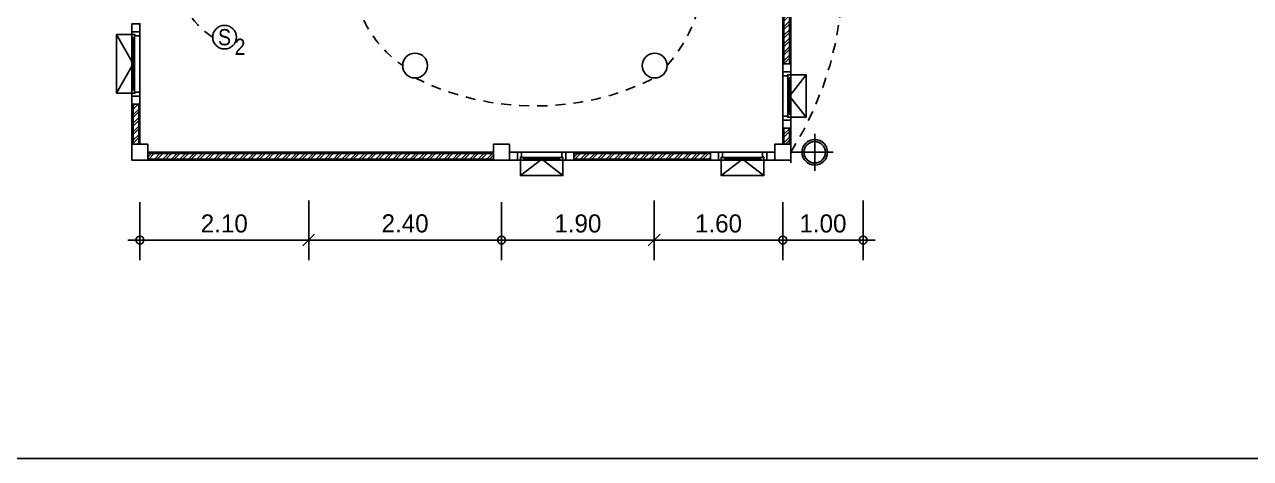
# Model space of a CAD drawing. Header units: inches. Extents: x -1366 to 1207, y -585 to 2554.
# Drawn here: x 666.79 to 682.05, y 2016.21 to 2021.61 of the extents above; entities that cross this region are included whole.
import ezdxf
from ezdxf.enums import TextEntityAlignment as Align

# ---------------------------------------------------------------- set-up
doc = ezdxf.new("R2010")
doc.units = ezdxf.units.IN
doc.header["$MEASUREMENT"] = 0
doc.header["$PDSIZE"] = 0.05
doc.linetypes.add('01-TOI$0$HIDDEN2', pattern=[0.1875, 0.125, -0.0625])
doc.layers.get('0').update_dxf_attribs({"linetype": 'CONTINUOUS'})
doc.layers.get('DEFPOINTS').update_dxf_attribs({"linetype": 'CONTINUOUS'})
doc.layers.add('A-WALL', color=2, linetype='CONTINUOUS', lineweight=13)
for name, color, linetype in [('COLM', 3, 'CONTINUOUS'), ('DIM', 7, 'CONTINUOUS'), ('HEAD', 7, 'CONTINUOUS'), ('LAMP', 2, 'CONTINUOUS'), ('TEXT', 4, 'CONTINUOUS'), ('WALL', 7, 'CONTINUOUS'), ('WALL_HATC', 251, 'CONTINUOUS'), ('wind', 7, 'CONTINUOUS')]:
    doc.layers.add(name, color=color, linetype=linetype)
doc.styles.add('cordia', font='CordiaUPC.ttf')
doc.styles.add('style10', font='THSarabun.ttf')
doc.dimstyles.new('C-C100', dxfattribs={"dimtxt": 0.225, "dimasz": 0.15, "dimexe": 0.25, "dimexo": 0, "dimgap": 0.09, "dimtad": 1, "dimtih": 1, "dimtoh": 1, "dimzin": 0, "dimdsep": 46, "dimtxsty": 'style10', "dimblk1": 'B-2', "dimblk2": 'B-2', "dimsah": 1, "dimcen": 0.09, "dimdle": 0.18, "dimclrd": 1, "dimclre": 7, "dimclrt": 4, "dimadec": 0, "dimazin": 0, "dimtfac": 1, "dimtix": 1, "dimtmove": 2, "dimatfit": 3, "dimldrblk": 'B-2', "dimfxl": 1, "dimtolj": 1, "dimtzin": 0, "dimarcsym": 0})
doc.dimstyles.new('C-L100', dxfattribs={"dimtxt": 0.225, "dimasz": 0.15, "dimexe": 0.25, "dimexo": 0, "dimgap": 0.09, "dimtad": 1, "dimtih": 1, "dimtoh": 1, "dimzin": 0, "dimdsep": 46, "dimtxsty": 'style10', "dimblk1": 'B-2', "dimblk2": 'B-3', "dimsah": 1, "dimcen": 0.09, "dimdle": 0.18, "dimclrd": 1, "dimclre": 7, "dimclrt": 4, "dimadec": 0, "dimazin": 0, "dimtfac": 1, "dimtix": 1, "dimtmove": 2, "dimatfit": 3, "dimldrblk": 'B-2', "dimfxl": 1, "dimtolj": 1, "dimtzin": 0, "dimarcsym": 0})
pattern_1 = [(224.99694, (653.54464, 2036.42913), (0.05303018, -0.05303584), []), (224.99694, (653.50929, 2036.42913), (0.05303018, -0.05303584), [])]

# ---------------------------------------------------------------- blocks, each defined once
blk = doc.blocks.new('B-2')
at = {"layer": 'DIM'}
blk.add_line((-1, 0), (1, 0), dxfattribs=at)
at = {"layer": 'DIM', "color": 2}
blk.add_line((0, 1), (0, -1), dxfattribs=at)
blk.add_circle((0, 0), 0.325, dxfattribs=at)
blk = doc.blocks.new('B-3')
at = {"layer": 'DIM'}
blk.add_line((-1, 0), (1, 0), dxfattribs=at)
at = {"layer": 'DIM', "color": 7}
blk.add_line((-0.49, -0.49), (0.49, 0.49), dxfattribs=at)
blk = doc.blocks.new('*D606')
at = {"layer": 'DEFPOINTS', "color": 0, "transparency": 16777216}
for p in [(670.329, 2019.419), (672.729, 2019.398), (670.329, 2018.926)]:
    blk.add_point(p, dxfattribs=at)
at = {"layer": 'DIM', "color": 7, "lineweight": -2, "transparency": 16777216}
for p, q in [((670.329, 2019.419), (670.329, 2018.676)), ((672.729, 2019.398), (672.729, 2018.676))]:
    blk.add_line(p, q, dxfattribs=at)
at = {"layer": 'DIM', "color": 1, "lineweight": -2, "transparency": 16777216}
blk.add_line((672.579, 2018.926), (670.479, 2018.926), dxfattribs=at)
at = {"layer": 'DIM', "color": 1, "lineweight": -2, "transparency": 16777216, "xscale": 0.15, "yscale": 0.15, "zscale": 0.15, "rotation": 180}
blk.add_blockref('B-3', (670.329, 2018.926), dxfattribs=at)
at = {"layer": 'DIM', "color": 1, "lineweight": -2, "transparency": 16777216, "xscale": 0.15, "yscale": 0.15, "zscale": 0.15}
blk.add_blockref('B-2', (672.729, 2018.926), dxfattribs=at)
at = {"layer": 'DIM', "color": 4, "transparency": 16777216, "insert": (671.529, 2019.132), "char_height": 0.225, "attachment_point": 5, "style": 'style10'}
blk.add_mtext('\\A1;2.40', dxfattribs=at)
blk = doc.blocks.new('*D607')
at = {"layer": 'DEFPOINTS', "color": 0, "transparency": 16777216}
for p in [(670.329, 2019.419), (668.229, 2019.398), (670.329, 2018.926)]:
    blk.add_point(p, dxfattribs=at)
at = {"layer": 'DIM', "color": 7, "lineweight": -2, "transparency": 16777216}
for p, q in [((670.329, 2019.419), (670.329, 2018.676)), ((668.229, 2019.398), (668.229, 2018.676))]:
    blk.add_line(p, q, dxfattribs=at)
at = {"layer": 'DIM', "color": 1, "lineweight": -2, "transparency": 16777216}
blk.add_line((668.379, 2018.926), (670.179, 2018.926), dxfattribs=at)
at = {"layer": 'DIM', "color": 1, "lineweight": -2, "transparency": 16777216, "xscale": 0.15, "yscale": 0.15, "zscale": 0.15, "rotation": 180}
blk.add_blockref('B-2', (668.229, 2018.926), dxfattribs=at)
at = {"layer": 'DIM', "color": 1, "lineweight": -2, "transparency": 16777216, "xscale": 0.15, "yscale": 0.15, "zscale": 0.15}
blk.add_blockref('B-3', (670.329, 2018.926), dxfattribs=at)
at = {"layer": 'DIM', "color": 4, "transparency": 16777216, "insert": (669.279, 2019.131), "char_height": 0.225, "attachment_point": 5, "style": 'style10'}
blk.add_mtext('\\A1;2.10', dxfattribs=at)
blk = doc.blocks.new('*D608')
at = {"layer": 'DEFPOINTS', "color": 0, "transparency": 16777216}
for p in [(674.629, 2019.419), (672.729, 2019.398), (674.629, 2018.926)]:
    blk.add_point(p, dxfattribs=at)
at = {"layer": 'DIM', "color": 7, "lineweight": -2, "transparency": 16777216}
for p, q in [((674.629, 2019.419), (674.629, 2018.676)), ((672.729, 2019.398), (672.729, 2018.676))]:
    blk.add_line(p, q, dxfattribs=at)
at = {"layer": 'DIM', "color": 1, "lineweight": -2, "transparency": 16777216}
blk.add_line((672.879, 2018.926), (674.479, 2018.926), dxfattribs=at)
at = {"layer": 'DIM', "color": 1, "lineweight": -2, "transparency": 16777216, "xscale": 0.15, "yscale": 0.15, "zscale": 0.15, "rotation": 180}
blk.add_blockref('B-2', (672.729, 2018.926), dxfattribs=at)
at = {"layer": 'DIM', "color": 1, "lineweight": -2, "transparency": 16777216, "xscale": 0.15, "yscale": 0.15, "zscale": 0.15}
blk.add_blockref('B-3', (674.629, 2018.926), dxfattribs=at)
at = {"layer": 'DIM', "color": 4, "transparency": 16777216, "insert": (673.679, 2019.131), "char_height": 0.225, "attachment_point": 5, "style": 'style10'}
blk.add_mtext('\\A1;1.90', dxfattribs=at)
blk = doc.blocks.new('*D609')
at = {"layer": 'DEFPOINTS', "color": 0, "transparency": 16777216}
for p in [(674.629, 2019.419), (676.229, 2019.398), (674.629, 2018.926)]:
    blk.add_point(p, dxfattribs=at)
at = {"layer": 'DIM', "color": 7, "lineweight": -2, "transparency": 16777216}
for p, q in [((674.629, 2019.419), (674.629, 2018.676)), ((676.229, 2019.398), (676.229, 2018.676))]:
    blk.add_line(p, q, dxfattribs=at)
at = {"layer": 'DIM', "color": 1, "lineweight": -2, "transparency": 16777216}
blk.add_line((676.079, 2018.926), (674.779, 2018.926), dxfattribs=at)
at = {"layer": 'DIM', "color": 1, "lineweight": -2, "transparency": 16777216, "xscale": 0.15, "yscale": 0.15, "zscale": 0.15, "rotation": 180}
blk.add_blockref('B-3', (674.629, 2018.926), dxfattribs=at)
at = {"layer": 'DIM', "color": 1, "lineweight": -2, "transparency": 16777216, "xscale": 0.15, "yscale": 0.15, "zscale": 0.15}
blk.add_blockref('B-2', (676.229, 2018.926), dxfattribs=at)
at = {"layer": 'DIM', "color": 4, "transparency": 16777216, "insert": (675.429, 2019.131), "char_height": 0.225, "attachment_point": 5, "style": 'style10'}
blk.add_mtext('\\A1;1.60', dxfattribs=at)
blk = doc.blocks.new('*D616')
at = {"layer": 'DEFPOINTS', "color": 0, "transparency": 16777216}
for p in [(677.229, 2019.419), (676.229, 2019.398), (677.229, 2018.926)]:
    blk.add_point(p, dxfattribs=at)
at = {"layer": 'DIM', "color": 7, "lineweight": -2, "transparency": 16777216}
for p, q in [((677.229, 2019.419), (677.229, 2018.676)), ((676.229, 2019.398), (676.229, 2018.676))]:
    blk.add_line(p, q, dxfattribs=at)
at = {"layer": 'DIM', "color": 1, "lineweight": -2, "transparency": 16777216}
blk.add_line((676.379, 2018.926), (677.079, 2018.926), dxfattribs=at)
at = {"layer": 'DIM', "color": 1, "lineweight": -2, "transparency": 16777216, "xscale": 0.15, "yscale": 0.15, "zscale": 0.15, "rotation": 180}
blk.add_blockref('B-2', (676.229, 2018.926), dxfattribs=at)
at = {"layer": 'DIM', "color": 1, "lineweight": -2, "transparency": 16777216, "xscale": 0.15, "yscale": 0.15, "zscale": 0.15}
blk.add_blockref('B-2', (677.229, 2018.926), dxfattribs=at)
at = {"layer": 'DIM', "color": 4, "transparency": 16777216, "insert": (676.729, 2019.131), "char_height": 0.225, "attachment_point": 5, "style": 'style10'}
blk.add_mtext('\\A1;1.00', dxfattribs=at)
blk = doc.blocks.new('e1')
at = {"layer": 'LAMP'}
h = blk.add_hatch(color=3, dxfattribs=at)
h.paths.add_polyline_path([(98.262, 91.067, 1), (98.562, 91.067, 1)])
h.paths.add_polyline_path([(98.537, 91.067, -1), (98.287, 91.067, -1)], flags=16)
for radius in [0.15, 0.125]:
    blk.add_circle((98.412, 91.067), radius, dxfattribs=at)

msp = doc.modelspace()

# ---------------------------------------------------------------- hatches: boundary and pattern name
at = {"layer": 'WALL_HATC'}
h = msp.add_hatch(dxfattribs=at)
h.set_pattern_fill('ANSI32', color=256, scale=0.2, angle=179.99694, style=0)
h.set_pattern_definition([(224.99694, (665.08358, 2041.779194), (0.05303018, -0.05303584), []), (224.99694, (665.048225, 2041.7792), (0.05303018, -0.05303584), [])])
h.paths.add_polyline_path([(676.3135, 2021.1183), (676.3135, 2023.4182), (676.2435, 2023.4182), (676.2435, 2021.1183)])
h = msp.add_hatch(dxfattribs=at)
h.set_pattern_fill('ANSI32', color=256, scale=0.2, angle=359.99694, style=0)
h.set_pattern_definition([(224.99694, (628.86972, 2030.60467), (0.05303018, -0.05303584), []), (224.99694, (628.834364, 2030.60467), (0.05303018, -0.05303584), [])])
h.paths.add_polyline_path([(668.1435, 2020.6182), (668.1435, 2020.1182), (668.2135, 2020.1182), (668.2135, 2020.6182)])
h = msp.add_hatch(dxfattribs=at)
h.set_pattern_fill('ANSI32', color=256, scale=0.2, angle=179.99694, style=0)
h.set_pattern_definition([(224.99694, (665.08359, 2043.72926), (0.05303018, -0.05303584), []), (224.99694, (665.04823, 2043.72926), (0.05303018, -0.05303584), [])])
h.paths.add_polyline_path([(676.3135, 2020.1182), (676.3135, 2020.3183), (676.2435, 2020.3182), (676.2435, 2020.1182)])
h = msp.add_hatch(dxfattribs=at)
h.set_pattern_fill('ANSI32', color=256, scale=0.2, angle=0.00306, style=0)
h.set_pattern_definition(pattern_1)
h.paths.add_polyline_path([(668.3285, 2020.0032), (672.6285, 2020.0032), (672.6285, 2019.9332), (668.3285, 2019.9332)])
h = msp.add_hatch(dxfattribs=at)
h.set_pattern_fill('ANSI32', color=256, scale=0.2, angle=0.00306, style=0)
h.set_pattern_definition(pattern_1)
h.paths.add_polyline_path([(673.6287, 2019.9332), (675.3285, 2019.9332), (675.3285, 2020.0032), (673.6287, 2020.0032)])

# ---------------------------------------------------------------- linework, layer by layer
at = {"color": 1}
msp.add_circle((669.2821, 2021.4505), 0.147, dxfattribs=at)
at = {"color": 1, "lineweight": 25}
for centre in [(671.6532, 2021.0969), (674.6351, 2021.0969)]:
    msp.add_circle(centre, 0.1542, dxfattribs=at)
at = {"layer": 'COLM'}
for points in [[(668.3285, 2020.1182), (668.3285, 2019.9182), (668.1285, 2019.9182), (668.1285, 2020.1182)], [(672.8285, 2020.1182), (672.8285, 2019.9182), (672.6285, 2019.9182), (672.6285, 2020.1182)], [(676.3285, 2020.1182), (676.3285, 2019.9182), (676.1285, 2019.9182), (676.1285, 2020.1182)]]:
    msp.add_lwpolyline(points, close=True, dxfattribs=at)
at = {"layer": 'HEAD', "color": 5}
msp.add_lwpolyline([(658.5103, 2016.2083), (698.5103, 2016.2083), (698.5103, 2041.8357), (658.5103, 2041.8357)], close=True, dxfattribs=at)
at = {"layer": 'LAMP', "color": 1}
for p, q in [((676.6262, 2020.2498), (676.6262, 2019.7867)), ((676.3285, 2019.8859), (676.3285, 2020.1506)), ((676.3285, 2020.0182), (676.8578, 2020.0182))]:
    msp.add_line(p, q, dxfattribs=at)
at = {"layer": 'WALL'}
for points in [[(676.3285, 2023.4182), (676.3285, 2021.1183), (676.2285, 2021.1183), (676.2285, 2023.4182)], [(668.1285, 2021.6182), (668.2285, 2021.6182), (668.2285, 2021.5182), (668.1285, 2021.5182)], [(676.3285, 2021.1183), (676.2285, 2021.1183), (676.2285, 2021.0183), (676.3285, 2021.0183)], [(668.1285, 2020.6182), (668.2285, 2020.6182), (668.2285, 2020.7182), (668.1285, 2020.7182)], [(668.1285, 2020.6182), (668.2285, 2020.6182), (668.2285, 2020.7182), (668.1285, 2020.7182)], [(668.1285, 2020.1182), (668.1285, 2020.6182), (668.2285, 2020.6182), (668.2285, 2020.1182)], [(676.3285, 2020.3183), (676.3285, 2020.4183), (676.2285, 2020.4183), (676.2285, 2020.3183)], [(676.3285, 2020.3183), (676.3285, 2020.1182), (676.2285, 2020.1182), (676.2285, 2020.3182)], [(672.6285, 2020.0182), (668.3285, 2020.0182), (668.3285, 2019.9182), (672.6285, 2019.9182)], [(672.8287, 2019.9182), (672.9287, 2019.9182), (672.9287, 2020.0182), (672.8287, 2020.0182)], [(673.6287, 2019.9182), (673.6287, 2020.0182), (673.5287, 2020.0182), (673.5287, 2019.9182)], [(675.3285, 2019.9182), (673.6287, 2019.9182), (673.6287, 2020.0182), (675.3285, 2020.0182)], [(675.3285, 2019.9182), (675.3285, 2020.0182), (675.4285, 2020.0182), (675.4285, 2019.9182)], [(676.1285, 2019.9182), (676.0285, 2019.9182), (676.0285, 2020.0182), (676.1285, 2020.0182)]]:
    msp.add_lwpolyline(points, close=True, dxfattribs=at)
at = {"layer": 'WALL', "color": 0, "linetype": '01-TOI$0$HIDDEN2'}
for centre, radius, start, end in [((672.766, 2022.2682), 4.2136, 327.72477, 32.27523), ((672.3049, 2022.2767), 1.4288, 124.33913, 235.66087), ((673.469, 2022.2767), 1.7706, 318.2156, 41.78437), ((669.7024, 2022.3272), 1.0443, 131.37267, 237.09309), ((673.1441, 2023.9508), 3.3573, 243.63534, 296.36466)]:
    msp.add_arc(centre, radius, start, end, dxfattribs=at)
at = {"layer": 'WALL_HATC'}
for points in [[(676.3135, 2021.1183), (676.3135, 2023.4182), (676.2435, 2023.4182), (676.2435, 2021.1183), (676.3135, 2021.1183)], [(668.1435, 2020.6182), (668.1435, 2020.1182), (668.2135, 2020.1182), (668.2135, 2020.6182), (668.1435, 2020.6182)], [(676.3135, 2020.1182), (676.3135, 2020.3183), (676.2435, 2020.3182), (676.2435, 2020.1182), (676.3135, 2020.1182)], [(668.3285, 2020.0032), (672.6285, 2020.0032), (672.6285, 2019.9332), (668.3285, 2019.9332), (668.3285, 2020.0032)], [(673.6287, 2019.9332), (675.3285, 2019.9332), (675.3285, 2020.0032), (673.6287, 2020.0032), (673.6287, 2019.9332)]]:
    msp.add_lwpolyline(points, dxfattribs=at)
at = {"layer": 'wind', "color": 8, "linetype": 'Continuous'}
for p, q in [((668.1285, 2020.8032), (668.1285, 2021.4332)), ((668.1285, 2020.8032), (668.1285, 2021.4332)), ((668.1635, 2020.8032), (668.1635, 2021.4332)), ((668.1635, 2020.8032), (668.1635, 2021.4332)), ((676.2935, 2020.5033), (676.2935, 2020.9333)), ((676.3285, 2020.5033), (676.3285, 2020.9333)), ((673.0137, 2019.9532), (673.4437, 2019.9532)), ((673.0137, 2019.9182), (673.4437, 2019.9182)), ((675.9435, 2019.9532), (675.5135, 2019.9532)), ((675.9435, 2019.9182), (675.5135, 2019.9182))]:
    msp.add_line(p, q, dxfattribs=at)
for points in [[(668.1285, 2021.4832), (667.9384, 2021.4832), (667.9384, 2020.7532), (668.1285, 2020.7532)], [(668.1285, 2021.4832), (667.9384, 2021.4832), (667.9384, 2020.7532), (668.1285, 2020.7532)], [(676.3285, 2020.9833), (676.5186, 2020.9833), (676.5186, 2020.4533), (676.3285, 2020.4533)], [(673.4937, 2019.9182), (673.4937, 2019.7281), (672.9637, 2019.7281), (672.9637, 2019.9182)], [(675.4635, 2019.9182), (675.4635, 2019.7281), (675.9935, 2019.7281), (675.9935, 2019.9182)]]:
    msp.add_lwpolyline(points, dxfattribs=at)
at = {"layer": 'wind', "color": 251, "linetype": 'Continuous'}
for points in [[(667.9384, 2021.4832), (668.143, 2021.1182), (667.9384, 2020.7532)], [(667.9384, 2021.4832), (668.143, 2021.1182), (667.9384, 2020.7532)], [(676.5186, 2020.9833), (676.314, 2020.7183), (676.5186, 2020.4533)], [(673.4937, 2019.7281), (673.2287, 2019.9327), (672.9637, 2019.7281)], [(675.4635, 2019.7281), (675.7285, 2019.9327), (675.9935, 2019.7281)]]:
    msp.add_lwpolyline(points, dxfattribs=at)
at = {"layer": 'wind', "color": 8, "linetype": 'Continuous'}
for points in [[(668.2285, 2020.7182), (668.2285, 2021.5182), (668.1285, 2021.5182), (668.1285, 2020.7182)], [(668.2285, 2020.7182), (668.2285, 2021.5182), (668.1285, 2021.5182), (668.1285, 2020.7182)], [(676.2285, 2020.4183), (676.2285, 2021.0183), (676.3285, 2021.0183), (676.3285, 2020.4183)], [(672.9287, 2020.0182), (673.5287, 2020.0182), (673.5287, 2019.9182), (672.9287, 2019.9182)], [(676.0285, 2020.0182), (675.4285, 2020.0182), (675.4285, 2019.9182), (676.0285, 2019.9182)]]:
    msp.add_lwpolyline(points, close=True, dxfattribs=at)
at = {"layer": 'wind'}
for points in [[(668.1285, 2021.5182), (668.1285, 2021.4832), (668.1665, 2021.4832), (668.1665, 2021.4682), (668.2285, 2021.4682), (668.2285, 2021.5182)], [(668.1285, 2021.4832), (668.1285, 2021.4332), (668.1635, 2021.4332), (668.1635, 2021.4832)], [(676.3285, 2021.0183), (676.3285, 2020.9833), (676.2905, 2020.9833), (676.2905, 2020.9683), (676.2285, 2020.9683), (676.2285, 2021.0183)], [(676.3285, 2020.9833), (676.3285, 2020.9333), (676.2935, 2020.9333), (676.2935, 2020.9833)], [(668.1285, 2020.7532), (668.1285, 2020.8032), (668.1635, 2020.8032), (668.1635, 2020.7532)], [(668.1285, 2020.7532), (668.1285, 2020.8032), (668.1635, 2020.8032), (668.1635, 2020.7532)], [(668.1285, 2020.7182), (668.1285, 2020.7532), (668.1665, 2020.7532), (668.1665, 2020.7682), (668.2285, 2020.7682), (668.2285, 2020.7182)], [(668.1285, 2020.7182), (668.1285, 2020.7532), (668.1665, 2020.7532), (668.1665, 2020.7682), (668.2285, 2020.7682), (668.2285, 2020.7182)], [(676.3285, 2020.4533), (676.3285, 2020.5033), (676.2935, 2020.5033), (676.2935, 2020.4533)], [(676.3285, 2020.4183), (676.3285, 2020.4533), (676.2905, 2020.4533), (676.2905, 2020.4683), (676.2285, 2020.4683), (676.2285, 2020.4183)], [(672.9287, 2019.9182), (672.9637, 2019.9182), (672.9637, 2019.9562), (672.9787, 2019.9562), (672.9787, 2020.0182), (672.9287, 2020.0182)], [(672.9637, 2019.9182), (673.0137, 2019.9182), (673.0137, 2019.9532), (672.9637, 2019.9532)], [(673.4937, 2019.9182), (673.4437, 2019.9182), (673.4437, 2019.9532), (673.4937, 2019.9532)], [(673.5287, 2019.9182), (673.4937, 2019.9182), (673.4937, 2019.9562), (673.4787, 2019.9562), (673.4787, 2020.0182), (673.5287, 2020.0182)], [(675.4285, 2019.9182), (675.4635, 2019.9182), (675.4635, 2019.9562), (675.4785, 2019.9562), (675.4785, 2020.0182), (675.4285, 2020.0182)], [(675.4635, 2019.9182), (675.5135, 2019.9182), (675.5135, 2019.9532), (675.4635, 2019.9532)], [(675.9935, 2019.9182), (675.9435, 2019.9182), (675.9435, 2019.9532), (675.9935, 2019.9532)], [(676.0285, 2019.9182), (675.9935, 2019.9182), (675.9935, 2019.9562), (675.9785, 2019.9562), (675.9785, 2020.0182), (676.0285, 2020.0182)]]:
    msp.add_lwpolyline(points, close=True, dxfattribs=at)
at = {"layer": 'wind', "color": 6}
for points in [[(668.149, 2021.4432), (668.143, 2021.4432), (668.143, 2020.7932), (668.149, 2020.7932)], [(668.149, 2021.4432), (668.143, 2021.4432), (668.143, 2020.7932), (668.149, 2020.7932)], [(676.308, 2020.9433), (676.314, 2020.9433), (676.314, 2020.4933), (676.308, 2020.4933)], [(673.4537, 2019.9387), (673.4537, 2019.9327), (673.0037, 2019.9327), (673.0037, 2019.9387)], [(675.5035, 2019.9387), (675.5035, 2019.9327), (675.9535, 2019.9327), (675.9535, 2019.9387)]]:
    msp.add_lwpolyline(points, close=True, dxfattribs=at)

# ---------------------------------------------------------------- block references
at = {"layer": 'A-WALL', "xscale": 1.06218337500095, "yscale": 1.06218337500095, "zscale": 1.06218337500095, "rotation": 180}
msp.add_blockref('e1', (781.1581, 2116.7484), dxfattribs=at)

# ---------------------------------------------------------------- texts
at = {"layer": 'TEXT', "style": 'cordia', "width": 0.9}
msp.add_text('S', height=0.2025, dxfattribs=at).set_placement((669.2821, 2021.4505), align=Align.MIDDLE_CENTER)
msp.add_text('2', height=0.2025, dxfattribs=at).set_placement((669.4067, 2021.3309), align=Align.MIDDLE_LEFT)

# ---------------------------------------------------------------- dimensions: what is measured, and where the dimension line sits
at = {"layer": 'DIM'}
for base, p1, p2, picture, middle in [((670.3285, 2018.9261), (668.2285, 2019.3985), (670.3285, 2019.4189), '*D607', (669.2785, 2019.1312)), ((674.6285, 2018.9261), (672.7285, 2019.3985), (674.6285, 2019.4189), '*D608', (673.6785, 2019.1314))]:
    dim = msp.add_linear_dim(base=base, p1=p1, p2=p2, angle=180, dimstyle='C-L100', dxfattribs=at)
    dim.commit()
    dim.dimension.update_dxf_attribs({"geometry": picture, "text_midpoint": middle})
dim = msp.add_linear_dim(base=(670.3285, 2018.9261), p1=(672.7285, 2019.3985), p2=(670.3285, 2019.4189), dimstyle='C-L100', dxfattribs=at)
dim.commit()
dim.dimension.update_dxf_attribs({"geometry": '*D606', "text_midpoint": (671.5285, 2019.1324)})
dim = msp.add_linear_dim(base=(674.6285, 2018.9262), p1=(676.2285, 2019.3985), p2=(674.6285, 2019.4189), dimstyle='C-L100', override={"dimtxsty": 'style10', "dimldrblk": 'B-2'}, dxfattribs=at)
dim.commit()
dim.dimension.update_dxf_attribs({"geometry": '*D609', "text_midpoint": (675.4285, 2019.1315)})
dim = msp.add_linear_dim(base=(677.2285, 2018.9261), p1=(676.2285, 2019.3985), p2=(677.2285, 2019.4189), angle=180, dimstyle='C-C100', override={"dimtxsty": 'style10', "dimldrblk": 'B-2'}, dxfattribs=at)
dim.commit()
dim.dimension.update_dxf_attribs({"geometry": '*D616', "text_midpoint": (676.7285, 2019.1312)})

doc.saveas('drawing.dxf')
